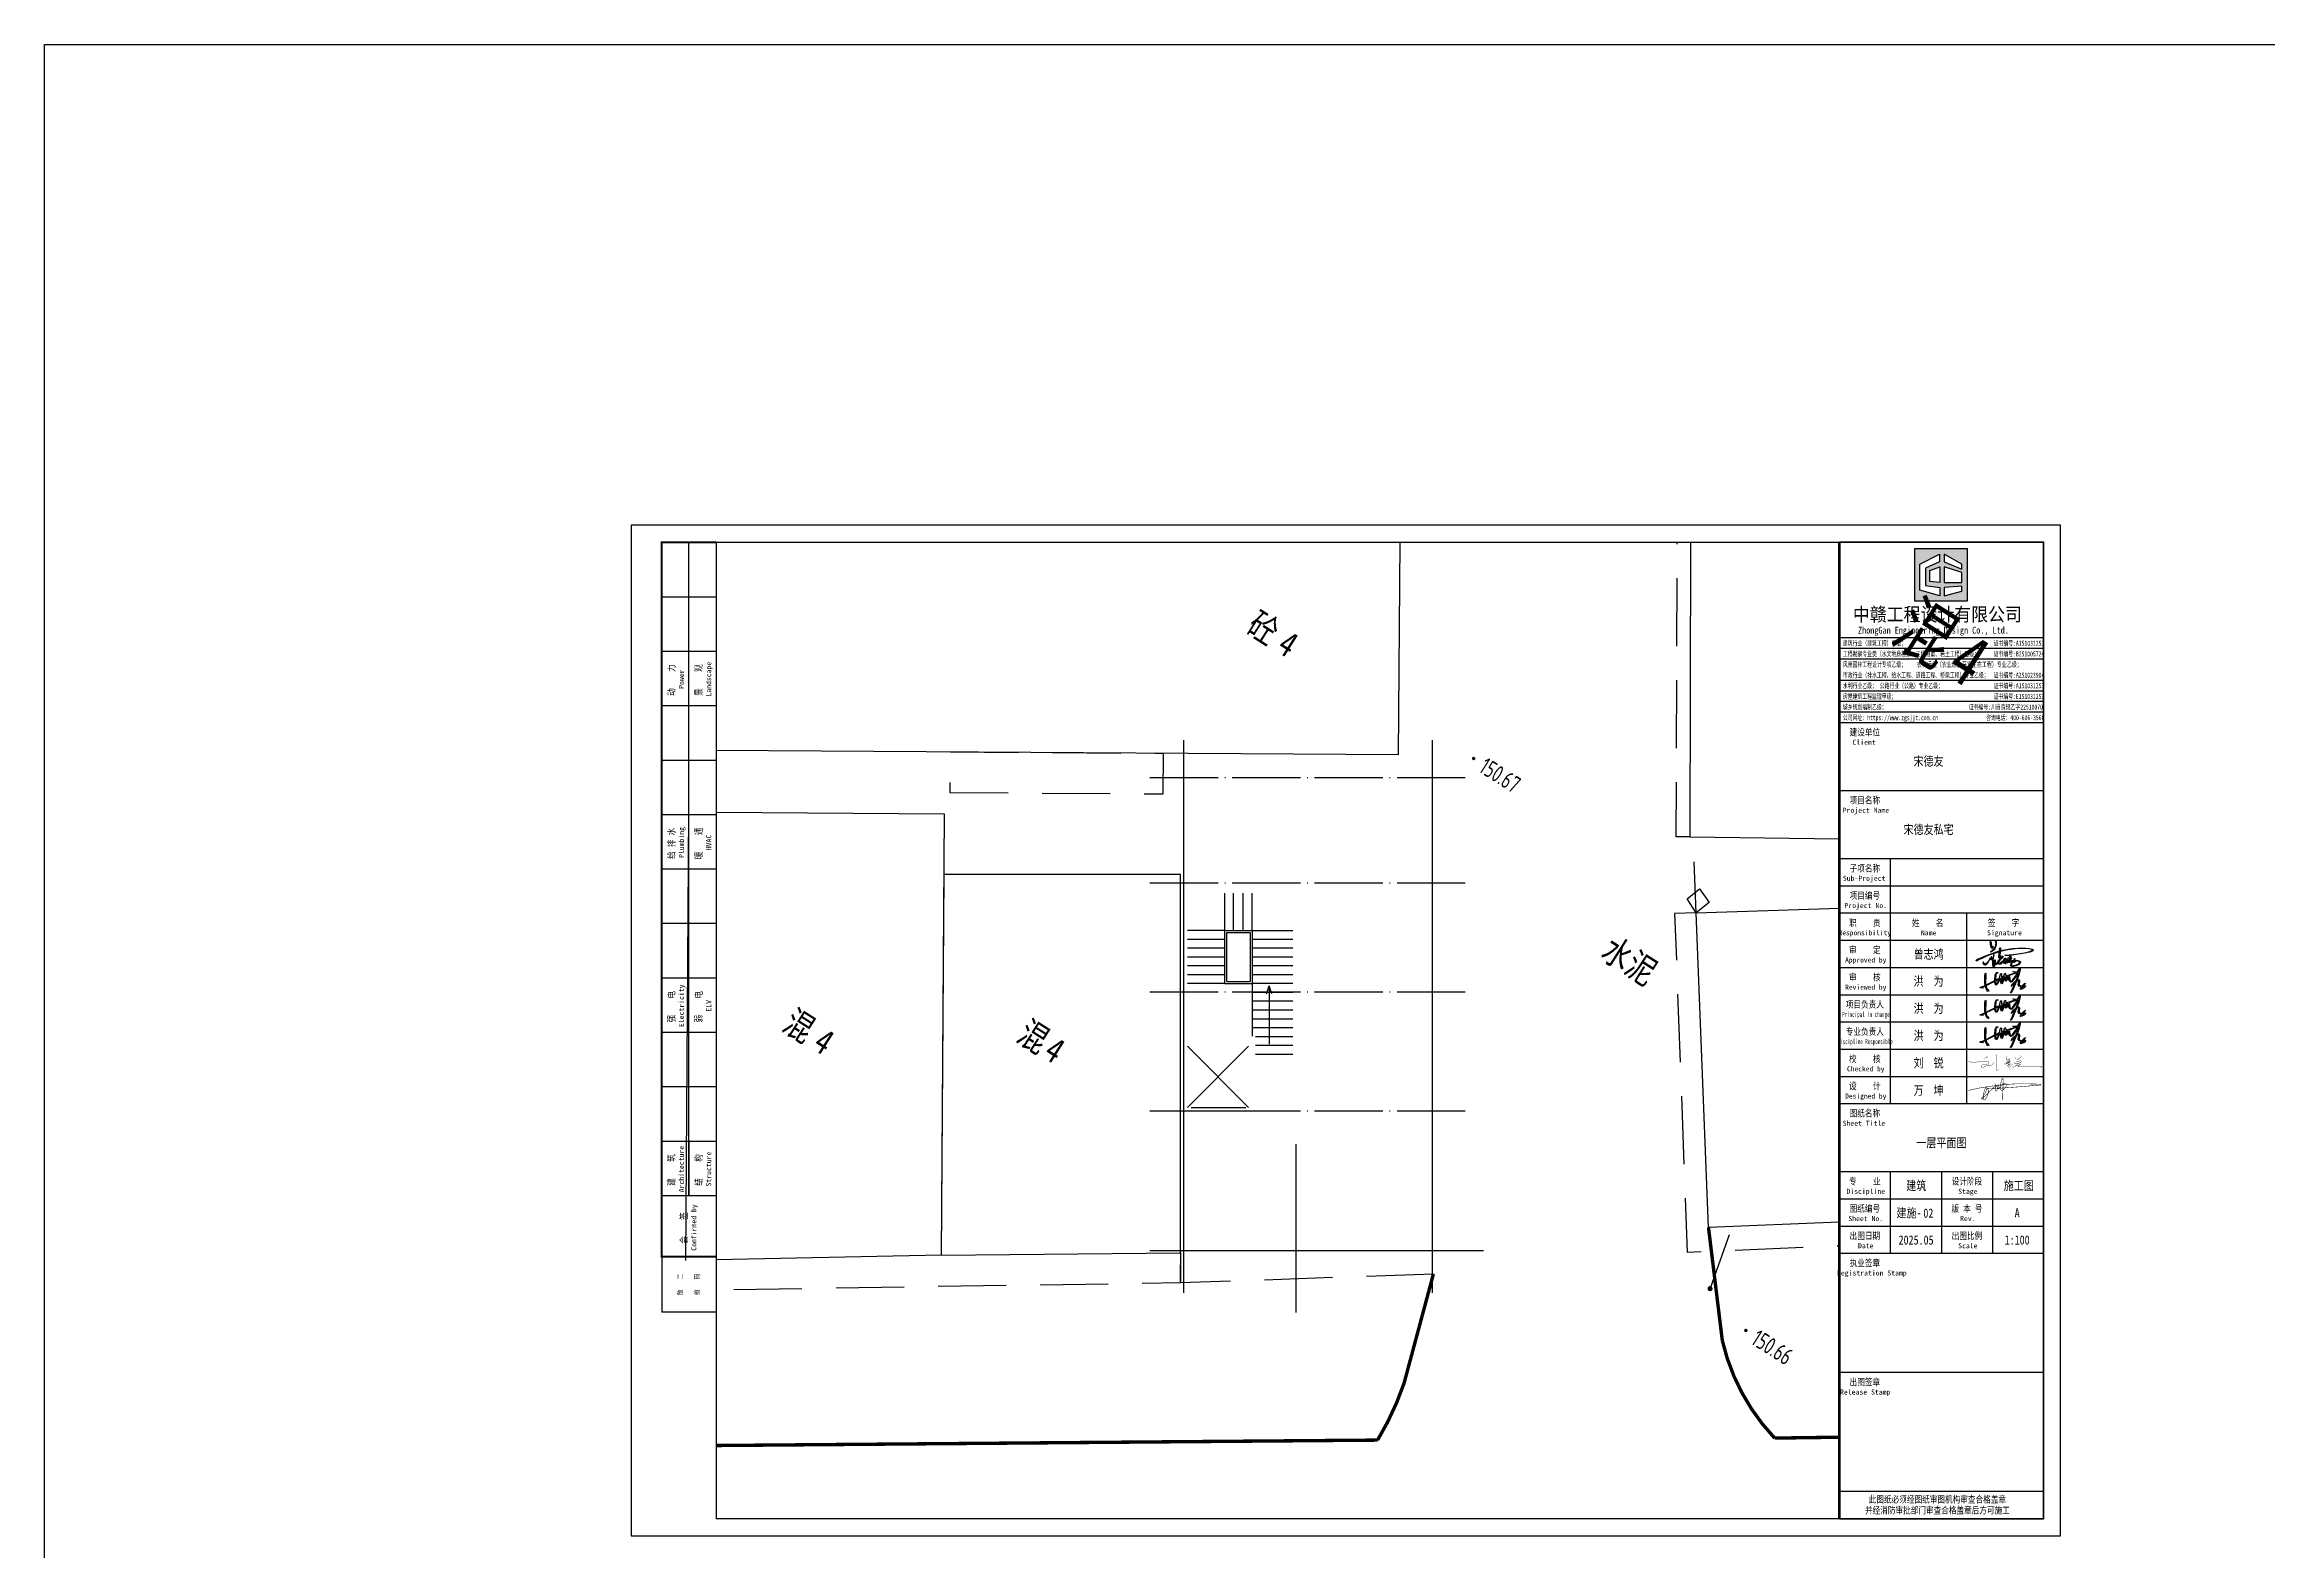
# Model space of a CAD drawing. Extents: x 522289 to 1051641, y 88514 to 354674.
# Drawn here: x 734684 to 800002, y 111303 to 155571 of the extents above; entities that cross this region are included whole.
import ezdxf
from ezdxf.enums import TextEntityAlignment as Align

# ---------------------------------------------------------------- set-up
doc = ezdxf.new("R2010")
doc.units = 0
doc.header["$LTSCALE"] = 1000
doc.header["$MEASUREMENT"] = 0
doc.linetypes.add('DOTE', pattern=[2.42, 2, -0.2, 0.02, -0.2])
doc.linetypes.add('X5', pattern=[3, 2, -1])
doc.layers.get('0').update_dxf_attribs({"linetype": 'CONTINUOUS'})
for name, color, linetype in [('0-填充', 8, 'CONTINUOUS'), ('_0', 7, 'CONTINUOUS'), ('AXIS', 3, 'CONTINUOUS'), ('DOTE', 1, 'DOTE'), ('EVTR', 2, 'CONTINUOUS'), ('GCD', 1, 'CONTINUOUS'), ('P-图框', 7, 'CONTINUOUS'), ('PUB_TITLE', 4, 'CONTINUOUS'), ('中赣LOGO', 7, 'CONTINUOUS'), ('图框字', 3, 'CONTINUOUS'), ('曾志鸿签名', 154, 'CONTINUOUS')]:
    doc.layers.add(name, color=color, linetype=linetype)
doc.styles.add('HZ', font='NSimSun.ttf', dxfattribs={"width": 0.8})
doc.styles.get("Standard").update_dxf_attribs({"font": 'GBENOR', "bigfont": 'GBCBIG'})
doc.styles.add('STYLE-ARIAL', font='NSimSun.ttf')
doc.styles.add('图签', font='宋体.ttf', dxfattribs={"width": 0.66})
doc.styles.add('统一文字', font='宋体.ttf', dxfattribs={"width": 0.8})
doc.styles.add('黑体', font='simhei_0.ttf', dxfattribs={"height": 100})

# ---------------------------------------------------------------- blocks, each defined once
blk = doc.blocks.new('中恒会签栏')
for p, q in [((-800, -19200), (-800, 0)), ((-1600, -1600), (0, -1600)), ((-1600, -3200), (0, -3200)), ((-1600, -4800), (0, -4800)), ((-1600, -6400), (0, -6400)), ((-1600, -8000), (0, -8000)), ((-1600, -9600), (0, -9600)), ((-1600, -11200), (0, -11200)), ((-1600, -12800), (0, -12800)), ((-1600, -14400), (0, -14400)), ((-1600, -16000), (0, -16000)), ((-1600, -17600), (0, -17600)), ((-800, -17600), (-800, -19200)), ((-1600, -19200), (0, -19200)), ((-1600, -21000), (-1600, -22626)), ((-5, -22626), (-1600, -22626))]:
    blk.add_line(p, q)
at = {"const_width": 60}
blk.add_lwpolyline([(0, -21000), (-1600, -21000), (-1600, 0), (0, 0)], dxfattribs=at)
for s, height, style, width, p in [('动    力', 200, '图签', 0.8, (-1316, -4051)), ('Power', 150, 'STYLE-ARIAL', 0.97, (-1023, -4024)), ('景    观', 200, '图签', 0.8, (-516, -4051)), ('Landscape', 150, 'STYLE-ARIAL', 0.97, (-223, -4024)), ('给 排 水', 200, '图签', 0.8, (-1316, -8851)), ('Plumbing', 150, 'STYLE-ARIAL', 0.97, (-1023, -8824)), ('暖    通', 200, '图签', 0.8, (-516, -8851)), ('HVAC', 150, 'STYLE-ARIAL', 0.97, (-223, -8824)), ('强    电', 200, '图签', 0.8, (-1316, -13651)), ('Electricity', 150, 'STYLE-ARIAL', 0.97, (-1023, -13624)), ('弱    电', 200, '图签', 0.8, (-516, -13651)), ('ELV', 150, 'STYLE-ARIAL', 0.97, (-223, -13624)), ('建    筑', 200, '图签', 0.8, (-1316, -18451)), ('Architecture', 150, 'STYLE-ARIAL', 0.97, (-1023, -18424)), ('结    构', 200, '图签', 0.8, (-516, -18451)), ('Structure', 150, 'STYLE-ARIAL', 0.97, (-223, -18424)), ('Confirmed by', 150, 'STYLE-ARIAL', 0.97, (-660, -20142)), ('会    签', 200, '图签', 0.8, (-953, -20157))]:
    blk.add_text(s, height=height, rotation=90, dxfattribs=dict(style=style, width=width)).set_placement(p, align=Align.MIDDLE_CENTER)
at = {"insert": (-803, -21813), "char_height": 150, "width": 1625.8, "attachment_point": 5, "rotation": 90, "style": '统一文字'}
blk.add_mtext('{\\fNSimSun|b0|i0|c134|p49;放   二\\P\\P维   码}', dxfattribs=at)
blk = doc.blocks.new('中赣设计')
at = {"layer": '中赣LOGO'}
h = blk.add_hatch(color=256, dxfattribs=at)
h.dxf.hatch_style = 1
h.paths.add_polyline_path([(355563.01, 340.95), (355563.01, 319.81), (355584.16, 319.81), (355584.16, 340.95)])
h.paths.add_polyline_path([(355581.97, 334.69), (355581.97, 332.68), (355574.81, 335.58), (355574.81, 338.73)], flags=16)
h.paths.add_polyline_path([(355581.97, 331.28), (355581.97, 327.26), (355574.81, 327.26), (355574.81, 333.64)], flags=16)
h.paths.add_polyline_path([(355573.04, 335.58), (355567.39, 333.12), (355567.39, 326.13), (355573.08, 325.21), (355573.08, 321.94), (355565.12, 324.21), (355565.12, 334.7), (355573.04, 338.73)], flags=16)
h.paths.add_polyline_path([(355573.08, 333.64), (355573.08, 327.26), (355569.1, 327.7), (355569.1, 332.14)], flags=16)
h.paths.add_polyline_path([(355581.97, 325.85), (355581.97, 323.77), (355574.81, 321.94), (355574.81, 325.21)], flags=16)
blk.add_lwpolyline([(355563.01, 340.95), (355584.16, 340.95), (355584.16, 319.81), (355563.01, 319.81)], close=True, dxfattribs=at)
for points in [[(355573.04, 338.73), (355573.04, 335.58), (355567.39, 333.12), (355567.39, 326.13), (355573.08, 325.21), (355573.08, 321.94), (355565.12, 324.21), (355565.12, 334.7), (355573.04, 338.73)], [(355573.08, 333.64), (355573.08, 327.26), (355569.1, 327.7), (355569.1, 332.14), (355573.08, 333.64)], [(355574.81, 338.73), (355574.81, 335.58), (355581.97, 332.68), (355581.97, 334.69), (355574.81, 338.73)], [(355574.81, 333.64), (355574.81, 327.26), (355581.97, 327.26), (355581.97, 331.28), (355574.81, 333.64)], [(355574.81, 325.21), (355574.81, 321.94), (355581.97, 323.77), (355581.97, 325.85), (355574.81, 325.21)]]:
    blk.add_lwpolyline(points, dxfattribs=at)
blk = doc.blocks.new('A$C0910a4f4')
at = {"layer": '曾志鸿签名'}
h = blk.add_hatch(color=7, dxfattribs=at)
h.paths.add_polyline_path([(376, 80), (328, 72), (275, 63), (219, 54), (156, 40), (103, 25), (85, 23), (91, 75), (92, 103), (89, 112), (81, 114), (75, 114), (72, 110), (61, 76), (57, 64), (63, 65), (70, 80), (70, 61), (65, 35), (61, 18), (0, 0), (-54, -19), (-128, -43), (-210, -70), (-324, -113), (-417, -153), (-504, -193), (-534, -208), (-550, -215), (-538, -199), (-561, -211), (-582, -219), (-597, -232), (-612, -243), (-624, -252), (-625, -260), (-616, -269), (-606, -269), (-599, -267), (-580, -257), (-533, -234), (-459, -197), (-380, -158), (-303, -126), (-195, -88), (-124, -60), (-64, -41), (-34, -32), (18, -16), (60, -6), (55, -38), (48, -85), (44, -135), (42, -160), (41, -174), (51, -187), (56, -191), (70, -192), (86, -192), (96, -189), (74, -217), (43, -257), (22, -286), (-10, -330), (-24, -344), (-27, -350), (-31, -359), (-34, -361), (-37, -366), (-38, -372), (-41, -377), (-40, -380), (-38, -381), (-32, -381), (-29, -380), (-27, -376), (-25, -371), (-19, -367), (-16, -365), (-11, -358), (-6, -353), (-2, -349), (6, -351), (14, -353), (25, -355), (38, -359), (51, -364), (79, -369), (90, -369), (104, -370), (108, -368), (112, -362), (116, -354), (121, -343), (126, -327), (137, -307), (141, -303), (146, -305), (151, -309), (155, -315), (164, -323), (169, -329), (174, -333), (177, -335), (183, -335), (186, -330), (193, -322), (207, -311), (214, -306), (218, -300), (225, -285), (228, -275), (225, -268), (221, -268), (213, -273), (210, -278), (207, -286), (206, -291), (202, -297), (194, -301), (189, -294), (188, -288), (190, -278), (192, -267), (195, -258), (200, -247), (205, -235), (207, -230), (210, -222), (214, -217), (217, -212), (224, -208), (231, -205), (236, -204), (246, -210), (249, -213), (254, -218), (257, -222), (257, -226), (259, -242), (248, -255), (243, -278), (235, -293), (235, -301), (237, -334), (237, -344), (228, -339), (227, -345), (232, -357), (236, -362), (242, -362), (245, -354), (267, -315), (271, -303), (277, -287), (281, -270), (298, -236), (297, -257), (294, -274), (291, -293), (288, -308), (289, -316), (293, -324), (300, -326), (303, -326), (307, -320), (323, -284), (331, -254), (346, -214), (351, -201), (354, -191), (355, -188), (358, -181), (360, -179), (359, -185), (357, -189), (358, -193), (357, -196), (360, -199), (362, -202), (367, -205), (372, -205), (377, -204), (380, -202), (383, -197), (387, -195), (388, -198), (386, -202), (385, -205), (381, -212), (380, -217), (376, -220), (370, -222), (369, -226), (367, -233), (365, -236), (362, -239), (360, -245), (359, -251), (361, -256), (363, -260), (360, -271), (356, -280), (352, -288), (348, -296), (343, -303), (342, -310), (345, -315), (349, -318), (352, -320), (361, -319), (365, -317), (367, -314), (387, -303), (400, -297), (413, -292), (433, -286), (446, -283), (450, -283), (441, -293), (436, -301), (423, -317), (411, -334), (406, -342), (394, -373), (390, -396), (390, -406), (396, -418), (406, -425), (419, -430), (433, -434), (443, -435), (470, -433), (512, -423), (554, -412), (586, -401), (616, -388), (642, -376), (660, -356), (663, -347), (673, -329), (677, -315), (678, -310), (678, -306), (675, -300), (658, -284), (631, -269), (597, -259), (575, -256), (546, -252), (520, -255), (502, -258), (501, -252), (506, -234), (509, -210), (509, -202), (503, -199), (500, -205), (499, -213), (494, -216), (492, -217), (489, -220), (479, -242), (471, -260), (462, -260), (452, -263), (445, -264), (438, -266), (415, -270), (398, -276), (388, -279), (382, -281), (380, -279), (382, -274), (386, -266), (392, -249), (396, -234), (404, -217), (410, -201), (412, -191), (411, -185), (405, -179), (402, -177), (397, -176), (388, -177), (385, -177), (386, -173), (391, -156), (392, -147), (392, -142), (392, -134), (390, -132), (388, -130), (385, -128), (381, -127), (378, -127), (371, -133), (355, -158), (344, -178), (339, -187), (334, -193), (334, -190), (334, -187), (332, -185), (328, -182), (326, -181), (321, -180), (318, -181), (315, -183), (300, -201), (287, -220), (270, -253), (259, -284), (252, -306), (248, -308), (247, -305), (247, -301), (251, -288), (253, -276), (259, -260), (265, -251), (271, -234), (270, -219), (261, -208), (251, -199), (238, -193), (224, -195), (208, -202), (199, -209), (189, -231), (176, -287), (174, -301), (168, -305), (162, -302), (153, -289), (152, -284), (151, -277), (147, -274), (140, -275), (133, -278), (117, -298), (96, -329), (90, -345), (89, -352), (85, -356), (78, -355), (65, -347), (52, -339), (40, -332), (25, -332), (11, -334), (20, -320), (39, -287), (74, -248), (104, -217), (141, -187), (161, -167), (172, -151), (169, -147), (162, -144), (157, -144), (151, -147), (146, -147), (152, -141), (153, -135), (151, -130), (137, -132), (120, -135), (102, -135), (86, -134), (75, -128), (68, -118), (83, 6), (95, 9), (212, 36), (303, 52), (399, 67), (522, 81), (615, 90), (706, 91), (816, 89), (922, 78), (1008, 60), (1018, 55), (1024, 47), (1017, 38), (927, -3), (854, -21), (785, -35), (674, -54), (556, -73), (459, -87), (339, -100), (235, -104), (215, -106), (229, -112), (267, -111), (297, -109), (353, -108), (424, -100), (544, -85), (666, -67), (785, -45), (850, -32), (909, -20), (951, -11), (981, -3), (1013, 7), (1043, 27), (1053, 38), (1049, 51), (1041, 63), (1018, 73), (938, 95), (839, 104), (694, 111), (608, 107), (458, 94)])
h.paths.add_polyline_path([(547, -273), (554, -273), (586, -276), (597, -278), (622, -284), (637, -291), (645, -299), (650, -308), (652, -318), (644, -326), (633, -346), (614, -365), (595, -376), (562, -390), (475, -411), (430, -415), (416, -412), (412, -406), (411, -397), (411, -381), (412, -366), (414, -359), (423, -339), (432, -327), (435, -317), (448, -303), (457, -309), (466, -309), (472, -308), (478, -306), (486, -301), (491, -294), (501, -287), (507, -285), (506, -289), (499, -296), (489, -305), (481, -314), (479, -319), (484, -321), (492, -316), (502, -313), (519, -300), (533, -286)], flags=16)
h.paths.add_polyline_path([(135, -144), (137, -149), (130, -154), (123, -157), (106, -163), (88, -169), (76, -171), (66, -167), (65, -162), (62, -155), (66, -137), (70, -140), (74, -142), (80, -145), (92, -145), (109, -145), (117, -144), (126, -144)], flags=16)
h = blk.add_hatch(color=7, dxfattribs=at)
h.paths.add_polyline_path([(-51, 212), (-54, 195), (-60, 174), (-66, 156), (-76, 126), (-98, 90), (-113, 71), (-132, 50), (-151, 31), (-170, 16), (-183, 9), (-193, 1), (-198, -4), (-198, -7), (-191, -7), (-168, 3), (-151, 13), (-136, 24), (-105, 51), (-79, 77), (-66, 100), (-52, 131), (-41, 156), (-34, 179), (-29, 204), (-25, 226), (-25, 246), (-26, 265), (-29, 287), (-36, 304), (-41, 311), (-45, 314), (-49, 314), (-55, 312), (-55, 309), (-58, 309), (-62, 310), (-63, 307), (-62, 303), (-62, 300), (-60, 296), (-57, 295), (-54, 297), (-53, 292), (-51, 269), (-48, 255), (-48, 239), (-49, 224)])
h.paths.add_polyline_path([(-205, 235), (-201, 206), (-196, 178), (-188, 148), (-187, 137), (-177, 114), (-173, 104), (-167, 98), (-157, 95), (-151, 95), (-145, 100), (-135, 117), (-128, 142), (-125, 154), (-131, 156), (-133, 152), (-137, 142), (-146, 132), (-150, 123), (-155, 118), (-159, 118), (-162, 129), (-168, 152), (-177, 187), (-180, 231), (-180, 250), (-182, 274), (-188, 296), (-193, 301), (-199, 300), (-205, 299), (-210, 294), (-208, 277), (-206, 253)])
h = blk.add_hatch(color=7, dxfattribs=at)
h.paths.add_polyline_path([(-142, -399), (-138, -409), (-138, -432), (-137, -437), (-134, -440), (-125, -437), (-124, -433), (-125, -427), (-115, -421), (-105, -428), (-94, -430), (-81, -428), (-76, -419), (-73, -410), (-64, -384), (-51, -310), (-54, -273), (-56, -253), (-63, -247), (-75, -243), (-84, -249), (-90, -257), (-99, -269), (-107, -281), (-112, -292), (-116, -307), (-121, -320), (-125, -328), (-128, -318), (-128, -303), (-126, -286), (-123, -278), (-123, -262), (-122, -244), (-122, -231), (-121, -220), (-119, -191), (-116, -178), (-114, -170), (-104, -137), (-92, -118), (-90, -109), (-92, -99), (-100, -94), (-104, -92), (-110, -94), (-113, -104), (-116, -130), (-122, -156), (-129, -172), (-138, -194), (-145, -211), (-158, -225), (-165, -220), (-165, -210), (-168, -197), (-168, -187), (-167, -171), (-167, -157), (-173, -157), (-179, -159), (-188, -172), (-196, -180), (-211, -195), (-229, -225), (-255, -269), (-268, -286), (-274, -287), (-284, -302), (-301, -324), (-310, -331), (-317, -337), (-328, -348), (-340, -356), (-352, -364), (-369, -362), (-384, -358), (-392, -347), (-398, -334), (-402, -323), (-406, -315), (-409, -311), (-417, -306), (-422, -306), (-426, -323), (-422, -347), (-413, -363), (-408, -372), (-400, -377), (-369, -387), (-354, -384), (-338, -377), (-313, -361), (-304, -352), (-265, -303), (-249, -276), (-230, -243), (-220, -226), (-203, -201), (-193, -185), (-185, -179), (-185, -197), (-186, -210), (-186, -226), (-179, -235), (-174, -242), (-167, -248), (-158, -244), (-148, -233), (-142, -220), (-138, -218), (-143, -279), (-146, -324), (-145, -349), (-144, -379)])
h.paths.add_polyline_path([(-124, -406), (-116, -396), (-114, -405), (-117, -413), (-123, -414)], flags=16)
h.paths.add_polyline_path([(-117, -389), (-120, -378), (-117, -362), (-106, -310), (-87, -285), (-90, -298), (-96, -318), (-103, -342), (-111, -373)], flags=16)
h.paths.add_polyline_path([(-96, -390), (-86, -396), (-81, -399), (-89, -419), (-96, -419), (-106, -411)], flags=16)
h.paths.add_polyline_path([(-91, -367), (-93, -359), (-93, -349), (-88, -340), (-77, -328), (-77, -333), (-78, -344), (-80, -351), (-83, -365), (-85, -370)], flags=16)
h.paths.add_polyline_path([(-87, -316), (-88, -307), (-84, -291), (-77, -271), (-73, -277), (-72, -295), (-78, -311)], flags=16)
at = {"layer": '曾志鸿签名', "color": 7}
for points in [[(-538, -199), (-550, -215), (-534, -208), (-504, -193), (-417, -153), (-324, -113), (-210, -70), (-128, -43), (-54, -19), (0, 0), (61, 18), (65, 35), (70, 61), (70, 80), (63, 65), (57, 64), (61, 76), (72, 110), (75, 114), (81, 114), (89, 112), (92, 103), (91, 75), (85, 23), (103, 25), (156, 40), (219, 54), (275, 63), (328, 72), (376, 80), (458, 94), (608, 107), (694, 111), (839, 104), (938, 95), (1018, 73), (1041, 63), (1049, 51), (1053, 38), (1043, 27), (1013, 7), (981, -3), (951, -11), (909, -20), (850, -32), (785, -45), (666, -67), (544, -85), (424, -100), (353, -108), (297, -109), (267, -111), (229, -112), (215, -106), (235, -104), (339, -100), (459, -87), (556, -73), (674, -54), (785, -35), (854, -21), (927, -3), (1017, 38), (1024, 47), (1018, 55), (1008, 60), (922, 78), (816, 89), (706, 91), (615, 90), (522, 81), (399, 67), (303, 52), (212, 36), (95, 9), (83, 6), (68, -118), (75, -128), (86, -134), (102, -135), (120, -135), (137, -132), (151, -130), (151, -130), (153, -135), (152, -141), (146, -147), (151, -147), (157, -144), (162, -144), (169, -147), (172, -151), (161, -167), (141, -187), (104, -217), (74, -248), (39, -287), (20, -320), (11, -334), (25, -332), (40, -332), (52, -339), (65, -347), (78, -355), (85, -356), (89, -352), (90, -345), (96, -329), (117, -298), (133, -278), (140, -275), (147, -274), (151, -277), (152, -284), (153, -289), (162, -302), (168, -305), (174, -301), (176, -287), (189, -231), (199, -209), (208, -202), (224, -195), (238, -193), (251, -199), (261, -208), (270, -219), (271, -234), (265, -251), (259, -260)], [(-188, 296), (-182, 274), (-180, 250), (-180, 231), (-177, 187), (-168, 152), (-162, 129), (-159, 118), (-155, 118), (-150, 123), (-146, 132), (-137, 142), (-133, 152), (-131, 156), (-125, 154), (-128, 142), (-135, 117), (-145, 100), (-151, 95), (-157, 95), (-167, 98), (-173, 104), (-177, 114), (-187, 137), (-188, 148), (-196, 178), (-201, 206), (-205, 235), (-206, 253), (-208, 277), (-210, 294), (-205, 299), (-199, 300), (-193, 301), (-188, 296), (-188, 296)], [(-57, 295), (-54, 297), (-53, 292), (-51, 269), (-48, 255), (-48, 239), (-49, 224), (-51, 212), (-54, 195), (-60, 174), (-66, 156), (-76, 126), (-98, 90), (-113, 71), (-132, 50), (-151, 31), (-170, 16), (-183, 9), (-193, 1), (-198, -4), (-198, -7), (-191, -7), (-168, 3), (-151, 13), (-136, 24), (-105, 51), (-79, 77), (-66, 100), (-52, 131), (-41, 156), (-34, 179), (-29, 204), (-25, 226), (-25, 246), (-26, 265), (-29, 287), (-36, 304), (-41, 311), (-45, 314), (-49, 314), (-55, 312), (-55, 309), (-58, 309), (-62, 310), (-63, 307), (-62, 303), (-62, 300), (-60, 296), (-57, 295)], [(675, -300), (678, -306), (678, -310), (677, -315), (673, -329), (663, -347), (660, -356), (642, -376), (616, -388), (586, -401), (554, -412), (512, -423), (470, -433), (443, -435), (433, -434), (419, -430), (406, -425), (396, -418), (390, -406), (390, -396), (394, -373), (406, -342), (411, -334), (423, -317), (436, -301), (441, -293), (450, -283), (446, -283), (433, -286), (413, -292), (400, -297), (387, -303), (367, -314), (365, -317), (361, -319), (352, -320), (349, -318), (345, -315), (342, -310), (343, -303), (348, -296), (352, -288), (356, -280), (360, -271), (363, -260), (361, -256), (359, -251), (360, -245), (362, -239), (365, -236), (367, -233), (369, -226), (370, -222), (376, -220), (380, -217), (381, -212), (385, -205), (386, -202), (388, -198), (387, -195), (385, -196), (383, -198), (380, -202), (377, -204), (372, -205), (367, -205), (365, -204), (362, -202), (360, -199), (357, -196), (358, -193), (357, -189), (359, -185), (360, -179), (358, -181), (355, -188), (354, -191), (351, -201), (346, -214), (331, -254), (323, -284), (307, -320), (303, -326), (300, -326), (293, -324), (289, -316), (288, -308), (291, -293), (294, -274), (297, -257), (298, -236), (281, -270), (277, -287), (271, -303), (267, -315), (245, -354), (242, -362), (236, -362), (232, -357), (227, -345), (228, -339), (237, -344), (237, -334), (235, -301), (235, -293), (243, -278), (248, -255), (259, -242), (257, -226), (257, -222), (254, -218), (254, -218), (249, -213), (246, -210), (236, -204), (231, -205), (224, -208), (217, -212), (214, -217), (210, -222), (207, -230), (205, -235), (200, -247), (195, -258), (192, -267), (190, -278), (188, -288), (189, -294), (194, -301), (202, -297), (206, -291), (207, -286), (210, -278), (213, -273), (213, -273), (221, -268), (225, -268), (228, -275), (225, -285), (218, -300), (214, -306), (207, -311), (193, -322), (186, -330), (183, -335), (183, -335), (177, -335), (174, -333), (169, -329), (164, -323), (155, -315), (151, -309), (146, -305), (141, -303), (137, -307), (126, -327), (121, -343), (116, -354), (112, -362), (108, -368), (104, -370), (90, -369), (79, -369), (51, -364), (38, -359), (25, -355), (14, -353), (6, -351), (0, -350), (-3, -350), (-6, -353), (-11, -358), (-16, -365), (-19, -367), (-25, -371), (-27, -376), (-29, -380), (-32, -381), (-38, -381), (-40, -380), (-41, -377), (-38, -372), (-37, -366), (-34, -361), (-31, -359), (-27, -350), (-24, -344), (-10, -330), (22, -286), (43, -257), (74, -217), (96, -189), (86, -192), (70, -192), (56, -191), (51, -187), (41, -174), (42, -160), (44, -135), (48, -85), (55, -38), (60, -6), (60, -6), (18, -16), (-34, -32), (-64, -41), (-124, -60), (-195, -88), (-303, -126), (-380, -158), (-459, -197), (-533, -234), (-580, -257), (-599, -267), (-606, -269), (-616, -269), (-625, -260), (-624, -252), (-612, -243), (-597, -232), (-582, -219), (-561, -211), (-538, -199)], [(-422, -306), (-426, -323), (-422, -347), (-413, -363), (-408, -372), (-400, -377), (-369, -387), (-354, -384), (-338, -377), (-313, -361), (-304, -352), (-265, -303), (-249, -276), (-230, -243), (-220, -226), (-203, -201), (-195, -188), (-191, -184), (-185, -179), (-185, -197), (-186, -210), (-186, -226), (-179, -235), (-174, -242), (-167, -248), (-158, -244), (-148, -233), (-142, -220), (-138, -218), (-143, -279), (-146, -324)], [(-146, -324), (-145, -349), (-144, -379), (-142, -399), (-138, -409), (-138, -409), (-138, -432), (-137, -437), (-134, -440), (-125, -437), (-124, -433), (-125, -427), (-119, -423), (-111, -424), (-105, -428), (-94, -430), (-81, -428), (-76, -419), (-73, -410), (-64, -384), (-51, -310), (-54, -273), (-56, -253), (-63, -247), (-75, -243), (-84, -249), (-90, -257), (-99, -269), (-107, -281), (-112, -292), (-116, -307), (-121, -320), (-125, -328), (-125, -328), (-128, -318), (-128, -303), (-126, -286), (-123, -278), (-123, -262), (-122, -244), (-122, -231), (-121, -220), (-119, -191), (-116, -178), (-114, -170), (-104, -137), (-92, -118), (-90, -109), (-92, -99), (-100, -94), (-104, -92), (-110, -94), (-113, -104), (-116, -130), (-122, -156), (-129, -172), (-138, -194), (-145, -211), (-158, -225), (-158, -225), (-165, -220), (-165, -210), (-168, -197), (-168, -187), (-167, -171), (-167, -162), (-167, -157), (-173, -157), (-179, -159), (-179, -159), (-188, -172), (-196, -180), (-211, -195), (-229, -225), (-255, -269), (-268, -286), (-274, -287), (-284, -302), (-301, -324), (-310, -331), (-317, -337), (-328, -348), (-340, -356), (-349, -362), (-357, -364), (-369, -362), (-384, -358), (-392, -347), (-396, -338), (-400, -329), (-402, -323), (-406, -315), (-409, -311), (-417, -306), (-422, -306)], [(-119, -399), (-124, -406), (-123, -411), (-122, -414), (-117, -413), (-114, -406), (-114, -403), (-115, -400), (-119, -399)], [(-106, -310), (-117, -362), (-120, -378), (-117, -389), (-111, -373), (-103, -342), (-96, -318), (-90, -298), (-87, -285), (-106, -310)], [(-96, -390), (-104, -406), (-105, -412), (-96, -419), (-89, -419), (-81, -399), (-86, -396), (-96, -390)], [(-93, -349), (-93, -359), (-91, -367), (-85, -370), (-83, -365), (-80, -351), (-78, -344), (-77, -333), (-77, -328), (-88, -340), (-93, -349)], [(-77, -271), (-84, -291), (-88, -307), (-87, -316), (-78, -311), (-72, -295), (-73, -277), (-77, -271)], [(66, -137), (62, -155), (65, -162), (66, -167), (76, -171), (88, -169), (106, -163), (123, -157), (130, -154), (137, -149), (135, -144), (126, -144), (117, -144), (109, -145), (92, -145), (80, -145), (74, -142), (70, -140), (66, -137)], [(259, -260), (253, -276), (251, -288), (247, -301), (247, -305), (248, -308), (252, -306), (259, -284), (270, -253), (287, -220), (300, -201), (315, -183), (318, -181), (321, -180), (326, -181), (328, -182), (332, -185), (334, -187), (334, -190), (334, -193), (339, -187), (344, -178), (355, -158), (371, -133), (378, -127), (381, -127), (385, -128), (388, -130), (390, -132), (392, -134), (392, -142), (392, -147), (391, -156), (386, -173), (385, -177), (388, -177), (397, -176), (402, -177), (405, -179), (411, -185), (412, -191), (410, -201), (404, -217), (396, -234), (392, -249), (386, -266), (382, -274), (380, -279), (382, -281), (388, -279), (398, -276), (415, -270), (438, -266), (445, -264), (452, -263), (462, -260), (468, -260), (471, -260), (479, -242), (489, -220), (492, -217), (494, -216), (499, -213), (500, -205), (503, -199), (509, -202), (509, -210), (506, -234), (501, -252), (502, -258), (520, -255), (546, -252), (575, -256), (597, -259), (631, -269), (658, -284), (675, -300)], [(448, -303), (435, -317), (432, -327), (423, -339), (414, -359), (412, -366), (411, -381), (411, -397), (412, -406), (416, -412), (430, -415), (475, -411), (562, -390), (595, -376), (614, -365), (633, -346), (644, -326), (652, -318), (650, -308), (645, -299), (637, -291), (622, -284), (597, -278), (586, -276), (554, -273), (547, -273), (533, -286), (519, -300), (502, -313), (492, -316), (484, -321), (479, -319), (481, -314), (489, -305), (499, -296), (506, -289), (507, -285), (501, -287), (491, -294), (486, -301), (478, -306), (472, -308), (466, -309), (457, -309), (448, -303), (448, -303)]]:
    blk.add_lwpolyline(points, dxfattribs=at)
blk = doc.blocks.new('A$C00294823')
at = {"linetype": 'Continuous'}
h = blk.add_hatch(color=256, dxfattribs=at)
h.dxf.hatch_style = 1
h.paths.add_polyline_path([(219, 124), (206, 124), (206, 119), (151, 100), (150, 115), (146, 117), (140, 98), (129, 92), (125, 93), (125, 112), (122, 115), (120, 112), (114, 87), (91, 75), (93, 110), (98, 116), (103, 117), (107, 120), (97, 120), (94, 118), (88, 106), (86, 73), (35, 47), (32, 51), (33, 110), (35, 113), (31, 117), (29, 114), (28, 99), (27, 55), (29, 44), (19, 39), (2, 34), (0, 32), (1, 29), (17, 27), (18, 29), (12, 32), (30, 39), (39, 16), (43, 11), (49, 9), (51, 12), (48, 20), (40, 24), (35, 40), (38, 44), (87, 68), (88, 55), (91, 48), (95, 46), (97, 47), (105, 56), (114, 77), (118, 83), (121, 82), (122, 78), (122, 64), (124, 55), (128, 53), (133, 61), (141, 84), (142, 92), (145, 93), (147, 90), (149, 72), (152, 70), (156, 74), (162, 85), (166, 97), (169, 91), (169, 77), (172, 69), (178, 64), (186, 65), (195, 74), (214, 102), (220, 116), (225, 119), (226, 115), (223, 104), (211, 73), (191, 54), (183, 40), (184, 40), (203, 60), (204, 56), (191, 24), (179, 0), (182, 0), (192, 18), (212, 66), (218, 72), (224, 74), (228, 69), (224, 48), (230, 40), (242, 35), (235, 24), (237, 22), (246, 23), (259, 29), (267, 38), (267, 41), (265, 42), (254, 42), (267, 58), (261, 55), (247, 41), (238, 41), (229, 47), (229, 56), (232, 66), (232, 72), (225, 79), (218, 79), (228, 105), (236, 138), (235, 145), (233, 145)])
h.paths.add_polyline_path([(91, 63), (92, 70), (110, 79), (109, 72), (102, 59), (94, 51)], flags=16)
h.paths.add_polyline_path([(126, 68), (125, 86), (138, 90), (134, 74), (128, 62)], flags=16)
h.paths.add_polyline_path([(152, 82), (151, 96), (164, 99), (154, 80)], flags=16)
h.paths.add_polyline_path([(174, 76), (173, 95), (171, 102), (204, 114), (217, 116), (208, 99), (192, 77), (184, 69), (178, 69)], flags=16)
h.paths.add_polyline_path([(227, 125), (227, 128), (228, 126)], flags=16)
h.paths.add_polyline_path([(228, 127), (228, 129), (229, 128)], flags=16)
h.paths.add_polyline_path([(243, 28), (245, 32), (249, 36), (260, 36), (249, 28)], flags=16)
for points in [[(233, 145), (235, 145), (236, 138), (228, 105), (218, 79), (225, 79), (232, 72), (232, 66), (229, 56), (229, 47), (238, 41), (247, 41), (261, 55), (267, 58), (254, 42), (265, 42), (267, 41), (267, 38), (259, 29), (246, 23), (237, 22), (235, 24), (242, 35), (230, 40), (224, 48), (228, 69), (224, 74), (218, 72), (212, 66), (192, 18), (182, 0), (179, 0), (191, 24), (204, 56), (203, 60), (186, 42), (185, 39), (183, 40), (191, 54), (211, 73), (223, 104), (226, 115), (225, 119), (220, 116), (214, 102), (195, 74), (186, 65), (178, 64), (172, 69), (169, 77), (169, 91), (167, 95), (165, 94), (162, 85), (156, 74), (152, 70), (149, 72), (147, 90), (145, 93), (142, 92), (141, 84), (133, 61), (128, 53), (124, 55), (122, 64), (122, 78), (121, 82), (118, 83), (114, 77), (105, 56), (97, 47), (95, 46), (91, 48), (88, 55), (87, 65), (84, 67), (38, 44), (35, 40), (40, 24), (48, 20), (51, 12), (49, 9), (43, 11), (39, 16), (30, 39), (15, 33), (14, 31), (18, 29), (17, 27), (1, 29), (0, 32), (2, 34), (19, 39), (29, 44), (27, 55), (28, 99), (29, 114), (31, 117), (35, 113), (33, 110), (32, 51), (35, 47), (86, 73), (88, 106), (94, 118), (97, 120), (107, 120), (103, 117), (98, 116), (93, 110), (91, 77), (93, 76), (114, 87), (120, 112), (122, 115), (125, 112), (125, 93), (129, 92), (140, 98), (146, 117), (150, 115), (151, 103), (153, 101), (206, 119), (206, 122), (197, 123), (193, 125), (219, 124), (233, 145)], [(110, 77), (109, 78), (92, 70), (91, 63), (93, 54), (95, 52), (102, 59), (109, 72), (110, 77)], [(138, 89), (137, 90), (128, 87), (125, 83), (126, 68), (128, 62), (134, 74), (138, 89)], [(163, 98), (162, 99), (154, 97), (151, 93), (152, 82), (154, 80), (163, 98)], [(216, 115), (215, 116), (204, 114), (171, 102), (173, 95), (174, 76), (178, 69), (184, 69), (192, 77), (208, 99), (216, 115)], [(228, 126), (227, 128), (227, 125), (228, 126)], [(229, 128), (228, 129), (228, 127), (229, 128)], [(259, 35), (258, 36), (249, 36), (245, 32), (243, 28), (249, 28), (259, 35)]]:
    blk.add_lwpolyline(points, dxfattribs=at)
blk = doc.blocks.new('A$Ca6e7ed98')
at = {"layer": '图框字', "color": 0, "const_width": 15}
for points in [[(-901, -54), (-741, -17), (-568, 19), (-441, 40), (-356, 54), (-166, 80), (38, 108), (274, 128), (477, 141), (643, 146), (840, 144), (1015, 139), (1259, 133), (1270, 127), (1270, 121), (1255, 109), (732, 63), (633, 55), (87, 16), (-155, -2)], [(-219, -5), (-310, -3), (-354, 17), (-354, 17), (-311, -38), (-305, -117), (-342, -228), (-400, -331), (-414, -342), (-427, -340), (-445, -325), (-453, -306), (-457, -287), (-458, -260), (-457, -234), (-455, -202), (-451, -177), (-446, -145), (-438, -106), (-429, -74), (-420, -43), (-406, -4), (-395, 22), (-384, 41), (-378, 50), (-371, 52), (-362, 48), (-353, 35), (-355, -14), (-366, -53), (-378, -87), (-398, -130), (-426, -172), (-460, -226), (-480, -257), (-495, -278), (-505, -291), (-517, -307), (-517, -313), (-512, -313), (-448, -258), (-408, -223), (-379, -196), (-336, -161), (-293, -116), (-268, -87), (-245, -63), (-245, -63), (-212, -28), (-187, 1), (-170, 24), (-155, 38), (-132, 48), (-110, 54), (-79, 67), (-53, 81), (-60, 97), (-78, 104), (-94, 116), (-104, 131), (-101, 118), (-98, 102), (-95, 72), (-96, 26), (-96, -7), (-91, -46), (-87, -65), (-78, -76), (-67, -76), (-56, -59), (-47, -36), (-38, -2), (-16, 89), (-10, 112), (-7, 114), (-5, 112), (-4, 74), (-1, 34), (0, 0), (2, -6), (7, -9), (12, -7), (21, 27), (53, 62), (80, 91), (102, 113), (135, 135), (178, 151), (203, 154), (222, 147), (236, 131), (241, 110), (231, 79), (214, 50), (184, 9), (164, -12), (145, -29), (145, -29), (127, -42), (103, -51), (81, -49), (68, -40), (59, -22), (53, 32), (58, 100), (58, 100), (66, 150), (76, 202), (88, 252), (93, 267), (99, 283), (112, 299), (121, 301), (130, 296), (133, 278), (136, 240), (133, 87), (132, 38), (128, -66), (124, -166), (121, -260), (121, -308), (121, -308), (121, -308), (123, -336)], [(-219, -5), (-155, -2)]]:
    blk.add_lwpolyline(points, dxfattribs=at)
blk = doc.blocks.new('A$C885c171a')
at = {"layer": 'P-图框', "const_width": 10}
for points in [[(-724, 62), (-696, 51), (-678, 42), (-660, 35), (-634, 33), (-598, 33), (-574, 33), (-554, 33), (-519, 33), (-478, 38), (-419, 46), (-403, 46), (-361, 46), (-312, 46), (-284, 46), (-252, 46), (-230, 46), (-204, 47), (-186, 51), (-164, 51), (-157, 51), (-148, 49), (-131, 38), (-129, 25), (-129, 13), (-131, -2), (-131, -18), (-140, -35), (-146, -40), (-155, -49), (-182, -64), (-213, -78), (-242, -89), (-266, -104), (-288, -117), (-315, -126), (-337, -124), (-354, -100), (-355, -89), (-355, -71), (-343, -58), (-323, -44), (-301, -36), (-273, -33), (-253, -33), (-226, -33), (-210, -40), (-184, -53), (-166, -60), (-140, -73), (-133, -76), (-109, -78), (-98, -78), (-75, -64), (-60, -56), (-35, -42), (-22, -25), (-7, -9), (0, 0), (5, 9), (9, 20), (15, 27)], [(-209, 192), (-199, 192), (-189, 191), (-184, 187), (-175, 181), (-176, 173), (-185, 166), (-197, 162), (-211, 159), (-225, 158), (-242, 152), (-254, 149)], [(70, 271), (83, 259), (88, 249), (94, 233), (99, 213), (103, 193), (105, 166), (105, 140), (103, 106), (103, 82), (99, 38), (97, -18), (94, -64), (96, -106), (99, -140), (99, -158), (105, -188), (105, -208), (105, -215), (114, -222), (134, -213), (143, -198), (149, -184), (150, -177)], [(371, 206), (374, 204), (382, 198), (385, 186), (385, 164), (385, 147), (383, 126), (376, 89), (416, 104), (449, 117), (465, 124), (480, 127), (487, 127), (491, 129), (474, 102), (453, 76), (429, 58), (416, 44), (389, 20), (378, 15), (383, 18), (423, 42), (434, 53), (451, 64), (471, 75), (474, 75), (491, 69), (495, 67), (476, 44), (462, 35), (445, 24), (425, 4), (405, -9), (383, -18), (354, -27), (400, 4), (434, 29), (462, 38), (482, 49), (493, 55), (473, 27), (462, 13), (456, 5), (456, -7), (456, -11), (456, -26), (442, -46), (425, -62), (407, -67), (405, -71), (429, -56), (445, -46), (469, -35), (493, -26), (505, -16), (498, -16), (458, -38), (456, -26), (460, -2), (462, 31), (462, 53), (460, -11), (465, -36), (463, -55), (460, -74), (458, -92), (458, -107), (460, -120), (469, -120), (493, -102), (507, -82), (517, -75), (523, -68), (539, -60), (551, -49), (569, -36)], [(630, 39), (630, 33), (633, 23), (634, 11), (634, 1), (636, -7), (638, -11), (648, -12), (662, -12), (675, -10), (693, -10), (714, -8), (733, -7), (752, -1), (768, 5), (788, 11), (798, 17), (803, 21), (812, 35), (818, 42), (822, 52), (824, 61), (824, 65), (820, 69), (812, 70), (791, 70), (775, 68), (744, 61), (723, 56), (696, 53), (677, 49), (668, 47), (663, 46)], [(651, 174), (658, 161), (659, 159), (659, 157), (659, 153), (661, 149), (663, 143), (666, 127), (667, 123), (667, 121), (667, 118), (668, 115)], [(797, 230), (800, 228), (801, 226), (806, 222), (812, 218), (815, 213), (815, 206), (815, 201), (814, 195), (808, 186), (801, 179), (791, 172), (776, 160), (759, 146), (743, 130), (730, 114), (725, 109), (715, 102), (709, 97)], [(713, -9), (707, -15), (694, -35), (682, -47), (669, -61), (657, -76), (647, -84), (632, -92), (619, -100), (641, -88), (652, -83), (663, -76), (675, -70), (683, -69), (699, -67), (713, -63), (732, -58), (739, -55), (754, -52), (767, -46), (781, -43), (792, -38), (803, -32), (804, -33), (785, -45), (779, -49), (769, -52), (755, -64), (742, -80), (734, -99), (733, -106), (735, -109), (748, -109), (773, -109), (804, -109), (829, -109), (872, -107), (905, -104), (920, -102), (949, -98), (979, -98), (1026, -99), (1068, -96), (1122, -96), (1172, -92), (1203, -90), (1264, -90), (1310, -90), (1351, -86), (1379, -83), (1392, -83), (1410, -85), (1415, -86), (1423, -94), (1421, -103), (1411, -115), (1405, -120), (1396, -125), (1391, -127)]]:
    blk.add_lwpolyline(points, dxfattribs=at)
blk = doc.blocks.new('TQ1')
at = {"layer": 'P-图框'}
for p, q in [((841709, 197721), (841709, 204921)), ((840209, 204121), (846209, 204121)), ((843959, 197721), (843959, 203321)), ((840209, 202521), (846209, 202521)), ((840209, 201721), (846209, 201721)), ((840209, 200921), (846209, 200921)), ((840209, 200121), (846209, 200121)), ((840209, 199321), (846209, 199321)), ((840209, 198521), (846209, 198521)), ((841709, 193321), (841709, 195721)), ((843209, 195721), (843209, 193321)), ((844709, 195721), (844709, 193321)), ((840209, 194921), (846209, 194921)), ((840209, 194121), (846209, 194121))]:
    blk.add_line(p, q, dxfattribs=at)
for points in [[(804709, 185021), (846709, 185021), (846709, 214721), (804709, 214721)], [(840209, 214221), (840209, 185521), (846209, 185521), (846209, 214221)]]:
    blk.add_lwpolyline(points, close=True, dxfattribs=at)
at = {"layer": 'P-图框', "const_width": 80}
blk.add_lwpolyline([(840209, 185521), (840209, 214221)], dxfattribs=at)
at = {"layer": 'P-图框', "linetype": 'Continuous', "const_width": 40}
blk.add_lwpolyline([(807209, 185521), (846209, 185521), (846209, 214221), (807209, 214221)], close=True, dxfattribs=at)
for points in [[(840209, 211421), (846209, 211421)], [(840209, 208921), (846209, 208921)], [(840209, 206921), (846209, 206921)], [(840209, 204921), (846209, 204921)], [(840209, 203321), (846209, 203321)], [(840209, 197721), (846209, 197721)], [(840209, 195721), (846209, 195721)], [(840209, 193321), (846209, 193321)], [(840209, 189821), (846209, 189821)], [(840209, 186321), (846209, 186321)]]:
    blk.add_lwpolyline(points, dxfattribs=at)
at = {"layer": 'P-图框', "linetype": 'Continuous'}
for points in [[(840209, 211109), (846209, 211109)], [(840209, 210796), (846209, 210796)], [(840209, 210171), (846209, 210171)], [(840209, 209859), (846209, 209859)], [(840209, 209546), (846209, 209546)], [(840209, 209234), (846209, 209234)]]:
    blk.add_lwpolyline(points, dxfattribs=at)
at = {"xscale": 5, "yscale": 5, "zscale": 5}
for p in [(844345, 200975), (844345, 200175), (844345, 199375)]:
    blk.add_blockref('A$C00294823', p, dxfattribs=at)
at = {"layer": 'P-图框'}
for name, p in [('中恒会签栏', (807209, 214221)), ('A$C0910a4f4', (844853, 202188)), ('A$C885c171a', (844733, 198907))]:
    blk.add_blockref(name, p, dxfattribs=at)
at = {"layer": 'P-图框', "xscale": 0.9806248980000005, "yscale": 0.9806248980000005, "zscale": 0.9806248980000005}
blk.add_blockref('A$Ca6e7ed98', (844888, 198162), dxfattribs=at)
at = {"layer": '中赣LOGO', "xscale": 72.9, "yscale": 72.9, "zscale": 72.9}
blk.add_blockref('中赣设计', (-25078119, 189179), dxfattribs=at)
at = {"layer": 'P-图框'}
for s, height, style, width, p in [('中赣工程设计有限公司', 400, '黑体', 0.91, (840607, 211903)), ('ZhongGan Engineering Design Co., Ltd.', 200, 'STYLE-ARIAL', 0.88, (840759, 211537)), ('建筑行业（建筑工程）甲级；', 150, 'STYLE-ARIAL', 0.68, (840313, 211179)), ('工程勘察专业类（水文地质勘察、工程测量、岩土工程）乙级；', 150, 'STYLE-ARIAL', 0.68, (840313, 210866)), ('证书编号:A151031253', 150, 'STYLE-ARIAL', 0.68, (844743, 211179)), ('证书编号:B251005724', 150, 'STYLE-ARIAL', 0.68, (844743, 210866)), ('风景园林工程设计专项乙级；', 150, 'STYLE-ARIAL', 0.68, (840313, 210554)), ('市政行业（排水工程、给水工程、道路工程、桥梁工程）专业乙级；', 150, 'STYLE-ARIAL', 0.68, (840313, 210241)), ('农林行业（农业综合开发生态工程）专业乙级；', 150, 'STYLE-ARIAL', 0.7, (842485, 210554)), ('证书编号:A251023904', 150, 'STYLE-ARIAL', 0.68, (844743, 210241)), ('房屋建筑工程监理甲级；', 150, 'STYLE-ARIAL', 0.68, (840313, 209616)), ('水利行业乙级； 公路行业（公路）专业乙级；', 150, 'STYLE-ARIAL', 0.68, (840313, 209929)), ('证书编号:A151031253', 150, 'STYLE-ARIAL', 0.68, (844743, 209929)), ('证书编号:E151031253', 150, 'STYLE-ARIAL', 0.68, (844743, 209616)), ('城乡规划编制乙级；', 150, 'STYLE-ARIAL', 0.68, (840313, 209304)), ('公司网址：https://www.zgsjjt.com.cn', 150, 'STYLE-ARIAL', 0.68, (840313, 208991)), ('证书编号:川自资规乙字22510070', 150, 'STYLE-ARIAL', 0.68, (844014, 209304)), ('咨询电话：400-606-3568', 150, 'STYLE-ARIAL', 0.68, (844521, 208991))]:
    blk.add_text(s, height=height, dxfattribs=dict(at, style=style, width=width)).set_placement(p)
for s, height, style, width, p in [('建设单位', 200, '图签', 0.8, (840958, 208637)), ('Client', 150, 'STYLE-ARIAL', 0.97, (840936, 208344)), ('Project Name', 150, 'STYLE-ARIAL', 0.97, (840991, 206344)), ('项目名称', 200, '图签', 0.8, (840958, 206637)), ('子项名称', 200, '图签', 0.8, (840958, 204637)), ('Sub-Project', 150, 'STYLE-ARIAL', 0.97, (840938, 204344)), ('项目编号', 200, '图签', 0.8, (840958, 203837)), ('Project No.', 150, 'STYLE-ARIAL', 0.97, (840985, 203544)), ('职    责', 200, '图签', 0.8, (840958, 203037)), ('姓    名', 200, '图签', 0.8, (842804, 203037)), ('签    字', 200, '图签', 0.8, (845035, 203037)), ('Responsibility', 150, 'STYLE-ARIAL', 0.9, (840957, 202744)), ('Name', 150, 'STYLE-ARIAL', 0.97, (842832, 202744)), ('Signature', 150, 'STYLE-ARIAL', 0.97, (845062, 202744)), ('Approved by', 150, 'STYLE-ARIAL', 0.9, (840985, 201944)), ('审    定', 200, '图签', 0.8, (840958, 202237)), ('Reviewed by', 150, 'STYLE-ARIAL', 0.9, (840985, 201144)), ('审    核', 200, '图签', 0.8, (840958, 201437)), ('项目负责人', 200, '图签', 0.8, (840958, 200637)), ('Principal in charge', 150, 'STYLE-ARIAL', 0.6, (840990, 200344)), ('专业负责人', 200, '图签', 0.8, (840958, 199837)), ('Discipline Responsible', 150, 'STYLE-ARIAL', 0.6, (840971, 199544)), ('校    核', 200, '图签', 0.8, (840958, 199037)), ('Checked by', 150, 'STYLE-ARIAL', 0.9, (840985, 198744)), ('Designed by', 150, 'STYLE-ARIAL', 0.9, (840985, 197944)), ('设    计', 200, '图签', 0.8, (840958, 198237)), ('图纸名称', 200, '图签', 0.8, (840958, 197437)), ('Sheet Title', 150, 'STYLE-ARIAL', 0.97, (840931, 197144)), ('专    业', 200, '图签', 0.8, (840958, 195437)), ('设计阶段', 200, '图签', 0.8, (843958, 195437)), ('Discipline', 150, 'STYLE-ARIAL', 0.97, (840985, 195144)), ('图纸编号', 200, '图签', 0.8, (840958, 194637)), ('版 本 号', 200, '图签', 0.8, (843958, 194637)), ('Stage', 150, 'STYLE-ARIAL', 0.97, (843985, 195144)), ('Sheet No.', 150, 'STYLE-ARIAL', 0.97, (840985, 194344)), ('Rev.', 150, 'STYLE-ARIAL', 0.97, (843985, 194344)), ('出图日期', 200, '图签', 0.8, (840958, 193837)), ('Date', 150, 'STYLE-ARIAL', 0.97, (840985, 193544)), ('出图比例', 200, '图签', 0.8, (843958, 193837)), ('Scale', 150, 'STYLE-ARIAL', 0.97, (843985, 193544)), ('Registration Stamp', 150, 'STYLE-ARIAL', 0.97, (841165, 192744)), ('执业签章', 200, '图签', 0.8, (840958, 193037)), ('出图签章', 200, '图签', 0.8, (840958, 189537)), ('Release Stamp', 150, 'STYLE-ARIAL', 0.97, (840970, 189244)), ('此图纸必须经图纸审图机构审查合格盖章', 200, '图签', 0.8, (843090, 186089)), ('并经消防审批部门审查合格盖章后方可施工', 200, '图签', 0.8, (843090, 185767))]:
    blk.add_text(s, height=height, dxfattribs=dict(at, style=style, width=width)).set_placement(p, align=Align.MIDDLE_CENTER)
at = {"layer": 'P-图框', "color": 6, "style": '图签', "width": 0.8}
for s, p in [('宋德友', (842831, 207788)), ('宋德友私宅', (842831, 205780)), ('曾志鸿', (842831, 202113)), ('洪  为', (842831, 201320)), ('洪  为', (842831, 200520)), ('洪  为', (842831, 199720)), ('刘  锐', (842831, 198920)), ('万  坤', (842831, 198113)), ('建筑', (842468, 195313)), ('施工图', (845481, 195313)), ('建施-', (842256, 194513)), ('A', (845434, 194513)), ('2025.05', (842464, 193713)), ('1:100', (845434, 193713))]:
    blk.add_text(s, height=270, dxfattribs=at).set_placement(p, align=Align.MIDDLE_CENTER)
blk = doc.blocks.new('gc013c')
at = {"linetype": 'Continuous'}
blk.add_line((0.5, 0), (4, 0), dxfattribs=at)
at = {"linetype": 'Continuous', "const_width": 0.15, "flags": 128}
blk.add_lwpolyline([(3.775, 0, 1), (3.925, 0, 1)], format="xyb", close=True, dxfattribs=at)
blk = doc.blocks.new('GC200')
at = {"linetype": 'Continuous', "const_width": 0.2, "flags": 128}
blk.add_lwpolyline([(-0.1, 0, 1), (0.1, 0, 1)], format="xyb", close=True, dxfattribs=at)

msp = doc.modelspace()

# ---------------------------------------------------------------- linework, layer by layer
at = {"layer": '0-填充', "color": 8, "linetype": 'Continuous', "elevation": 992, "flags": 128}
for points in [[(774510, 140939), (774460, 134687), (754421, 134822)], [(783052, 140939), (783030, 132278), (787421, 132221)], [(787421, 120952), (783577, 120794), (783211, 130051), (787421, 130186)]]:
    msp.add_lwpolyline(points, dxfattribs=at)
at = {"layer": '0-填充', "color": 8, "linetype": 'X5', "flags": 128}
for points in [[(783030, 132278), (782631, 132283), (782654, 140939)], [(783211, 130051), (782582, 130028), (782950, 120073), (787421, 120261)], [(768065, 120049), (768059, 119168), (754416, 118961)], [(775499, 119396), (775493, 119429), (768059, 119168), (768065, 120049)]]:
    msp.add_lwpolyline(points, dxfattribs=at)
at = {"layer": '0-填充', "color": 8, "linetype": 'X5', "elevation": 992, "flags": 128}
msp.add_lwpolyline([(761305, 134776), (767554, 134734), (767546, 133534), (761297, 133576)], close=True, dxfattribs=at)
at = {"layer": '0-填充', "color": 8, "linetype": 'Continuous', "flags": 128}
for points in [[(753532, 119830), (753621, 133009)], [(754421, 133004), (761117, 132958), (761029, 119987), (754416, 119849)]]:
    msp.add_lwpolyline(points, dxfattribs=at)
at = {"layer": '0-填充', "color": 8, "linetype": 'X5', "elevation": 992, "flags": 128}
msp.add_lwpolyline([(783211, 130051), (783152, 131544)], dxfattribs=at)
at = {"layer": '0-填充', "color": 8, "linetype": 'Continuous', "flags": 128}
msp.add_lwpolyline([(768065, 131176), (761105, 131176), (761029, 119987), (768065, 120049)], close=True, dxfattribs=at)
at = {"layer": '0-填充', "color": 8, "linetype": 'Continuous', "elevation": 992, "flags": 128}
msp.add_lwpolyline([(783211, 130051), (782952, 130454), (783311, 130748), (783592, 130354)], close=True, dxfattribs=at)
at = {"layer": '0-填充', "color": 8, "linetype": 'Continuous', "const_width": 100, "elevation": 992, "flags": 128}
msp.add_lwpolyline([(787421, 114634), (785520, 114608, -0.133342), (783983, 117470), (783577, 120794)], format="xyb", dxfattribs=at)
at = {"layer": '0-填充', "color": 8, "linetype": 'Continuous', "const_width": 100, "flags": 128}
msp.add_lwpolyline([(775493, 119429), (774631, 116220, -0.05404), (773853, 114549), (754421, 114390)], format="xyb", dxfattribs=at)
at = {"layer": '_0'}
for p, q in [((768265, 124326), (770065, 126126)), ((768265, 126126), (770065, 124326)), ((768380, 124326), (769978, 124326)), ((768380, 124226), (769978, 124226))]:
    msp.add_line(p, q, dxfattribs=at)
msp.add_lwpolyline([(734684, 155571), (865321, 155571), (865321, 88514), (734684, 88514)], close=True, dxfattribs=at)
at = {"layer": 'AXIS'}
for points in [[(770586, 127667), (770667, 127900)], [(770667, 127900), (770667, 126182)], [(770748, 127667), (770667, 127900)]]:
    msp.add_lwpolyline(points, dxfattribs=at)
at = {"layer": 'DOTE', "linetype": 'ByBlock'}
for p, q in [((768165, 118876), (768165, 135126)), ((775465, 118876), (775465, 135126)), ((771465, 118296), (771465, 123246)), ((767165, 120126), (776965, 120126)), ((775465, 120126), (776965, 120126))]:
    msp.add_line(p, q, dxfattribs=at)
at = {"layer": 'DOTE', "linetype": 'DOTE'}
for p, q in [((767165, 134026), (776465, 134026)), ((767165, 130926), (776465, 130926)), ((767165, 127726), (776465, 127726)), ((767165, 124226), (776465, 124226)), ((767165, 120126), (776465, 120126))]:
    msp.add_line(p, q, dxfattribs=at)
at = {"layer": 'EVTR'}
for p, q in [((769365, 129526), (769365, 130626)), ((769625, 129526), (769625, 130626)), ((769905, 129526), (769905, 130626)), ((770165, 129526), (770165, 130626)), ((769365, 129526), (768265, 129526)), ((769365, 127966), (769365, 129526)), ((769365, 129526), (770165, 129526)), ((769425, 128026), (769425, 129466)), ((769425, 129466), (770105, 129466)), ((770105, 129466), (770105, 128026)), ((770165, 129526), (770165, 127966)), ((770165, 129526), (771365, 129526)), ((769365, 129266), (768265, 129266)), ((769365, 129006), (768265, 129006)), ((769365, 128746), (768265, 128746)), ((771365, 129266), (770165, 129266)), ((771365, 129006), (770165, 129006)), ((771365, 128746), (770165, 128746)), ((769365, 128486), (768265, 128486)), ((769365, 128226), (768265, 128226)), ((769425, 128026), (770105, 128026)), ((771365, 128486), (770165, 128486)), ((771365, 128226), (770165, 128226)), ((769365, 127966), (768265, 127966)), ((769365, 127966), (770105, 127966)), ((770105, 127966), (770165, 127966)), ((771365, 127966), (770165, 127966)), ((770165, 127966), (770165, 126426)), ((771365, 127706), (770165, 127706)), ((771365, 127446), (770165, 127446)), ((771365, 127186), (770165, 127186)), ((771365, 126926), (770165, 126926)), ((771365, 126666), (770165, 126666)), ((771365, 126406), (770265, 126406)), ((771365, 126146), (770265, 126146)), ((771365, 125886), (770265, 125886))]:
    msp.add_line(p, q, dxfattribs=at)
at = {"layer": 'PUB_TITLE'}
msp.add_lwpolyline([(751921, 111739), (793921, 111739), (793921, 141439), (751921, 141439)], close=True, dxfattribs=at)

# ---------------------------------------------------------------- block references
at = {"layer": '0-填充', "color": 8, "linetype": 'Continuous'}
ref = msp.add_blockref('GC200', (776677, 134584, 150671), dxfattribs=dict(at, xscale=250, yscale=250, zscale=250, rotation=327.4604769714485))
ref.add_attrib('height', '150.67', dxfattribs={"layer": 'GCD', "linetype": 'Continuous', "height": 500, "rotation": 327.46048, "width": 0.8}).set_placement((776930, 134422, 150671), align=Align.MIDDLE_LEFT)
at = {"layer": '0-填充', "color": 8, "linetype": 'Continuous', "lineweight": -3, "xscale": 500.0000001475773, "yscale": 500.0000001475773, "zscale": 500.0000001475773, "rotation": 250.5084581268179}
msp.add_blockref('gc013c', (784265, 120816, 695), dxfattribs=at)
at = {"layer": '0-填充', "color": 8, "linetype": 'Continuous'}
ref = msp.add_blockref('GC200', (784674, 117771, 150660), dxfattribs=dict(at, xscale=250, yscale=250, zscale=250, rotation=327.4604769714485))
ref.add_attrib('height', '150.66', dxfattribs={"layer": 'GCD', "linetype": 'Continuous', "height": 500, "rotation": 327.46048, "width": 0.8}).set_placement((784927, 117609, 150660), align=Align.MIDDLE_LEFT)
at = {"layer": 'P-图框'}
msp.add_blockref('TQ1', (-52788, -73282), dxfattribs=at)

# ---------------------------------------------------------------- texts
at = {"layer": '0-填充', "color": 8, "linetype": 'Continuous', "style": 'HZ', "width": 0.8}
for s, height, p in [('混', 1500, (790674, 137845)), ('砼', 750, (770843, 138200)), ('混', 750, (757210, 126513)), ('混', 750, (764094, 126194))]:
    msp.add_text(s, height=height, rotation=327.46048, dxfattribs=at).set_placement(p, align=Align.MIDDLE_RIGHT)
for height, p in [(750, (771054, 138065)), (1500, (790885, 137710)), (750, (757420, 126379)), (750, (764199, 126127))]:
    msp.add_text('4', height=height, rotation=327.46048, dxfattribs=at).set_placement(p, align=Align.MIDDLE_LEFT)
msp.add_text('水泥', height=750, rotation=327.46048, dxfattribs=at).set_placement((781261, 128650), align=Align.MIDDLE)
at = {"layer": 'P-图框', "color": 6, "style": '图签', "width": 0.8}
for s, p in [('一层平面图', (790420, 123288)), ('02', (790037, 121220))]:
    msp.add_text(s, height=270, dxfattribs=at).set_placement(p, align=Align.MIDDLE_CENTER)

doc.saveas('drawing.dxf')
